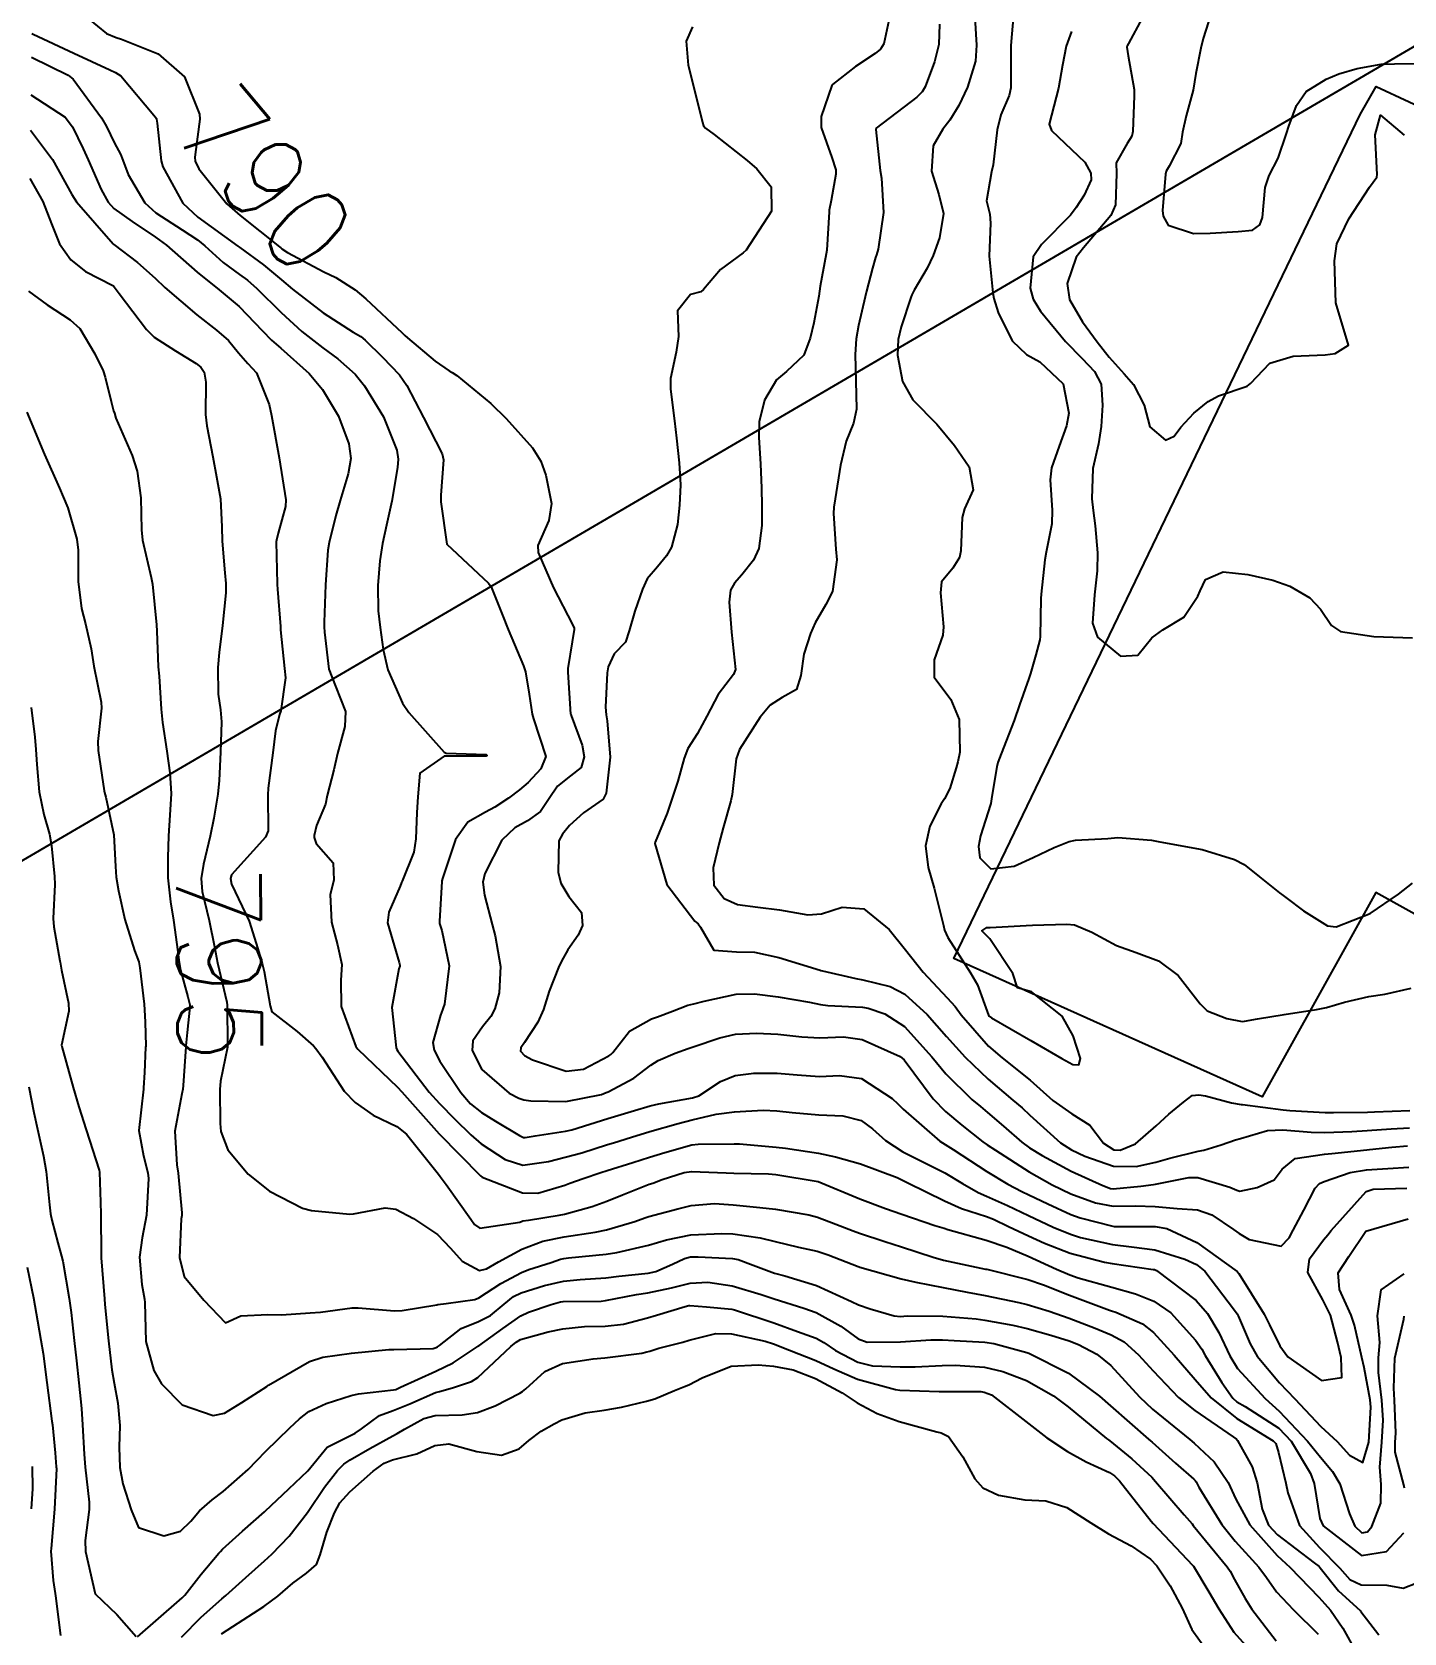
# Model space of a CAD drawing. Header units: metres. Extents: x 318500 to 325275, y 7408834 to 7428799.
# Drawn here: x 321024.3 to 321089.4, y 7424576.1 to 7424652.1 of the extents above; entities that cross this region are included whole.
import ezdxf
from ezdxf.enums import TextEntityAlignment as Align

# ---------------------------------------------------------------- set-up
doc = ezdxf.new("R2010")
doc.units = ezdxf.units.M
doc.header["$MEASUREMENT"] = 0
doc.layers.add('_TEXTO_CONGELA', color=45, linetype='Continuous', plot=False)
for name, color, linetype in [('Cotas', 45, 'Continuous'), ('Curvas de Nivel 1m', 11, 'Continuous'), ('Curvas de Nivel 5m', 15, 'Continuous'), ('Edificações', 30, 'Continuous')]:
    doc.layers.add(name, color=color, linetype=linetype)
doc.styles.add('Style-STANDARD', font='STANDARD.shx')

msp = doc.modelspace()

# ---------------------------------------------------------------- linework, layer by layer
at = {"layer": '_TEXTO_CONGELA'}
msp.add_line((320546.987, 7424333.756), (321202.535, 7424717.328), dxfattribs=at)
at = {"layer": 'Curvas de Nivel 1m', "flags": 128}
for points, elevation in [([(321064.985, 7424652.835), (321064.701, 7424651.504), (321064.549, 7424651.254), (321064.293, 7424651.056), (321063.365, 7424650.442), (321062.271, 7424649.579), (321062.25, 7424649.561), (321062.24, 7424649.54), (321061.73, 7424648.07), (321061.726, 7424647.545), (321062.229, 7424646.115), (321062.418, 7424645.537), (321062.433, 7424645.32), (321062.198, 7424644.078), (321062.113, 7424643.619), (321062.102, 7424643.541), (321061.991, 7424641.723), (321061.96, 7424641.542), (321061.678, 7424640.014), (321061.627, 7424639.545), (321061.389, 7424638.28), (321061.209, 7424637.549), (321060.911, 7424636.743), (321060.094, 7424635.975), (321059.607, 7424635.567), (321059.036, 7424634.615), (321058.788, 7424633.579), (321058.769, 7424632.859), (321058.848, 7424631.578), (321058.898, 7424630.456), (321058.918, 7424629.576), (321058.91, 7424628.662), (321058.777, 7424627.578), (321058.529, 7424627.024), (321057.961, 7424626.319), (321057.626, 7424625.923), (321057.435, 7424625.598), (321057.367, 7424625.021), (321057.483, 7424623.597), (321057.661, 7424621.836), (321057.568, 7424621.595), (321056.848, 7424620.643), (321056.305, 7424619.613), (321055.862, 7424618.797), (321055.4, 7424618.079), (321055.24, 7424617.626), (321054.929, 7424616.534), (321054.634, 7424615.632), (321054.427, 7424615.018), (321053.855, 7424613.639), (321053.847, 7424613.582), (321054.412, 7424611.634), (321055.744, 7424609.895), (321055.892, 7424609.767), (321056.012, 7424609.616), (321056.637, 7424608.52), (321057.723, 7424608.433), (321058.576, 7424608.43), (321059.719, 7424608.168), (321061.68, 7424607.57), (321061.71, 7424607.562), (321061.787, 7424607.539), (321063.372, 7424607.181), (321063.706, 7424607.11), (321065.002, 7424606.79), (321065.7, 7424606.436), (321066.76, 7424605.469), (321067.674, 7424604.421), (321068.552, 7424603.447), (321069.645, 7424602.408), (321070.814, 7424601.412), (321071.254, 7424601.033), (321071.623, 7424600.695), (321073.083, 7424599.385), (321073.605, 7424599.05), (321074.228, 7424598.743), (321075.594, 7424598.271), (321076.674, 7424598.254), (321077.597, 7424598.468), (321078.263, 7424598.651), (321079.605, 7424598.985), (321079.868, 7424599.034), (321080.696, 7424599.284), (321081.371, 7424599.516), (321081.615, 7424599.593), (321082.9, 7424599.971), (321083.621, 7424600), (321084.958, 7424599.888), (321085.62, 7424599.875), (321086.898, 7424599.924), (321087.622, 7424599.963), (321088.758, 7424600.037), (321089.624, 7424600.092)], 788), ([(321069.017, 7424652.753), (321069.094, 7424651.448), (321069.05, 7424650.687), (321068.665, 7424649.454), (321068.261, 7424648.579), (321067.838, 7424647.881), (321067.507, 7424647.467), (321067.034, 7424646.676), (321066.96, 7424645.473), (321067.316, 7424644.356), (321067.535, 7424643.467), (321067.334, 7424642.312), (321067.036, 7424641.471), (321066.763, 7424640.872), (321066.145, 7424639.823), (321066.028, 7424639.596), (321065.984, 7424639.482), (321065.516, 7424638.092), (321065.385, 7424637.491), (321065.353, 7424636.742), (321065.587, 7424635.488), (321066.077, 7424634.627), (321067.218, 7424633.468), (321068.045, 7424632.465), (321068.748, 7424631.449), (321068.93, 7424630.357), (321068.527, 7424629.452), (321068.414, 7424629.043), (321068.35, 7424627.454), (321068.288, 7424627.143), (321067.968, 7424626.64), (321067.434, 7424625.99), (321067.382, 7424625.466), (321067.535, 7424623.863), (321067.497, 7424623.464), (321067.096, 7424622.284), (321067.094, 7424621.468), (321067.884, 7424620.403), (321068.266, 7424619.454), (321068.312, 7424617.911), (321068.209, 7424617.455), (321068.133, 7424617.169), (321067.831, 7424616.193), (321067.586, 7424615.699), (321067.426, 7424615.464), (321066.879, 7424614.394), (321066.678, 7424613.471), (321066.81, 7424612.439), (321067.088, 7424611.467), (321067.523, 7424609.682), (321067.581, 7424609.462), (321067.735, 7424609.12), (321068.808, 7424607.444), (321069.14, 7424606.874), (321069.663, 7424605.43), (321069.689, 7424605.391), (321069.814, 7424605.302), (321071.673, 7424604.234), (321073.145, 7424603.385), (321073.656, 7424603.102), (321073.946, 7424603.085), (321074.034, 7424603.374), (321073.676, 7424604.449), (321073.161, 7424605.385), (321071.701, 7424606.539), (321071.033, 7424606.739), (321070.821, 7424607.413), (321069.734, 7424609.062), (321069.352, 7424609.436), (321069.578, 7424609.597), (321069.743, 7424609.599), (321071.453, 7424609.695), (321071.745, 7424609.713), (321073.376, 7424609.753), (321073.745, 7424609.725), (321074.571, 7424609.368), (321075.731, 7424608.744), (321076.659, 7424608.403), (321077.72, 7424608.011), (321078.665, 7424607.31), (321079.697, 7424605.971), (321080.037, 7424605.639), (321080.963, 7424605.281), (321081.688, 7424605.143), (321081.811, 7424605.146), (321082.414, 7424605.259), (321083.692, 7424605.474), (321085.22, 7424605.7), (321085.696, 7424605.801), (321086.551, 7424606.055), (321087.707, 7424606.325), (321088.456, 7424606.432), (321089.713, 7424606.722)], 786), ([(321076.945, 7424652.72), (321076.303, 7424651.524), (321076.241, 7424651.411), (321076.23, 7424651.351), (321076.294, 7424650.936), (321076.567, 7424649.347), (321076.577, 7424649.037), (321076.514, 7424647.347), (321076.46, 7424647.135), (321076.242, 7424646.789), (321075.726, 7424645.86), (321075.729, 7424645.357), (321075.687, 7424643.868), (321075.465, 7424643.361), (321074.175, 7424641.836), (321073.826, 7424641.383), (321073.397, 7424640.142), (321073.513, 7424639.386), (321074.124, 7424638.316), (321074.816, 7424637.369), (321075.392, 7424636.65), (321076.095, 7424635.859), (321076.542, 7424635.345), (321077.044, 7424634.372), (321077.316, 7424633.337), (321078.051, 7424632.71), (321078.475, 7424632.902), (321078.791, 7424633.319), (321079.396, 7424633.985), (321080.079, 7424634.552), (321080.568, 7424634.808), (321081.931, 7424635.272), (321082.091, 7424635.396), (321083.004, 7424636.358), (321084.105, 7424636.702), (321085.635, 7424636.756), (321086.106, 7424636.819), (321086.742, 7424637.211), (321086.14, 7424639.22), (321086.07, 7424641.222), (321086.178, 7424642.027), (321086.746, 7424643.212), (321087.729, 7424644.713), (321088.075, 7424645.192), (321088.096, 7424645.317), (321088.004, 7424647.194), (321088.259, 7424648.12), (321089.381, 7424647.179)], 783), ([(321080.33, 7424653.3), (321079.844, 7424651.77), (321079.729, 7424651.309), (321079.49, 7424650.103), (321079.362, 7424649.314), (321079.039, 7424648.1), (321078.865, 7424647.321), (321078.777, 7424646.787), (321078.226, 7424645.699), (321078.088, 7424645.465), (321078.052, 7424645.332), (321077.918, 7424643.609), (321077.946, 7424643.332), (321078.186, 7424642.914), (321079.388, 7424642.518), (321080.182, 7424642.526), (321081.51, 7424642.607), (321082.184, 7424642.665), (321082.53, 7424642.923), (321082.653, 7424643.265), (321082.78, 7424644.695), (321082.971, 7424645.262), (321083.4, 7424646.09), (321083.791, 7424647.255), (321083.9, 7424647.607), (321084.263, 7424648.577), (321084.735, 7424649.243), (321085.67, 7424649.838), (321086.283, 7424650.083), (321087.147, 7424650.347), (321088.29, 7424650.54), (321088.913, 7424650.562), (321090.291, 7424650.578)], 782), ([(321024.299, 7424652.006), (321024.366, 7424651.972), (321026.286, 7424651.073), (321027.997, 7424650.271), (321028.272, 7424650.152), (321028.528, 7424649.986), (321030.079, 7424648.126), (321030.207, 7424647.96), (321030.219, 7424647.939), (321030.238, 7424647.75), (321030.428, 7424645.958), (321030.505, 7424645.668), (321031.466, 7424643.947), (321032.18, 7424643.287), (321034.074, 7424641.911), (321034.123, 7424641.873), (321034.159, 7424641.845), (321035.287, 7424641.028), (321036.144, 7424640.309), (321036.657, 7424639.875), (321038.123, 7424638.754), (321039.536, 7424637.839), (321039.894, 7424637.62), (321040.106, 7424637.448), (321040.93, 7424636.649), (321041.737, 7424635.805), (321042.083, 7424635.304), (321042.872, 7424633.792), (321043.751, 7424632.067), (321043.824, 7424631.782), (321043.7, 7424630.097), (321043.702, 7424629.783), (321043.98, 7424627.78), (321045.953, 7424625.925), (321046.076, 7424625.748), (321046.613, 7424624.416), (321046.885, 7424623.736), (321047.619, 7424622.01), (321047.712, 7424621.723), (321047.884, 7424620.658), (321048.019, 7424619.719), (321048.096, 7424619.489), (321048.671, 7424617.712), (321048.436, 7424617.119), (321047.831, 7424616.466), (321047.433, 7424616.119), (321046.909, 7424615.734), (321046.26, 7424615.297), (321045.81, 7424615.066), (321044.977, 7424614.587), (321044.387, 7424613.771), (321043.771, 7424611.923), (321043.741, 7424611.809), (321043.735, 7424611.78), (321043.634, 7424609.889), (321043.639, 7424609.781), (321043.735, 7424609.448), (321044.085, 7424607.774), (321043.869, 7424605.955), (321043.804, 7424605.778), (321043.773, 7424605.695), (321043.685, 7424605.435), (321043.317, 7424604.132), (321043.375, 7424603.783), (321043.652, 7424603.259), (321044.637, 7424601.765), (321045.102, 7424601.235), (321045.621, 7424600.815), (321046.291, 7424600.414), (321047.431, 7424599.723), (321047.609, 7424599.637), (321047.694, 7424599.634), (321048.162, 7424599.714), (321049.407, 7424599.907), (321049.612, 7424599.93), (321049.911, 7424599.993), (321051.619, 7424600.527), (321052.885, 7424600.913), (321053.625, 7424601.141), (321054.026, 7424601.236), (321055.629, 7424601.511), (321055.931, 7424601.615), (321056.953, 7424602.288), (321057.645, 7424602.569), (321058.537, 7424602.687), (321059.647, 7424602.683), (321060.591, 7424602.606), (321061.645, 7424602.534), (321062.595, 7424602.576), (321063.644, 7424602.432), (321065.093, 7424601.488), (321065.37, 7424601.226), (321065.625, 7424600.976), (321067.364, 7424599.462), (321067.608, 7424599.298), (321067.996, 7424599.062), (321069.589, 7424598.017), (321070.578, 7424597.415), (321071.244, 7424597.072), (321071.575, 7424596.911), (321072.477, 7424596.485), (321073.566, 7424595.978), (321074.013, 7424595.822), (321075.561, 7424595.424), (321075.628, 7424595.416), (321077.561, 7424595.406), (321078.117, 7424595.314), (321079.55, 7424594.651), (321081.452, 7424593.271), (321081.529, 7424593.185), (321082.731, 7424591.252), (321082.995, 7424590.748), (321083.485, 7424589.745), (321083.864, 7424589.236), (321085.463, 7424588.109), (321086.424, 7424588.248), (321086.394, 7424589.206), (321086.217, 7424589.938), (321085.875, 7424591.214), (321085.511, 7424591.939), (321084.81, 7424593.227), (321084.88, 7424593.886), (321085.553, 7424594.779), (321085.754, 7424595.02), (321085.917, 7424595.215), (321087.579, 7424597.065), (321087.908, 7424597.185), (321089.507, 7424597.235)], 791), ([(321055.621, 7424652.313), (321055.323, 7424651.63), (321055.42, 7424650.491), (321055.651, 7424649.626), (321056.101, 7424647.772), (321056.144, 7424647.621), (321056.248, 7424647.51), (321056.655, 7424647.202), (321058.226, 7424645.977), (321058.683, 7424645.583), (321059.363, 7424644.728), (321059.374, 7424643.572), (321058.171, 7424641.717), (321058.024, 7424641.592), (321056.963, 7424640.803), (321056.143, 7424639.85), (321056.018, 7424639.745), (321055.532, 7424639.626), (321054.911, 7424638.85), (321054.971, 7424637.631), (321054.852, 7424636.883), (321054.583, 7424635.635), (321054.592, 7424635.126), (321054.77, 7424633.633), (321054.87, 7424632.81), (321055.003, 7424631.63), (321055.053, 7424630.596), (321055.01, 7424629.63), (321054.917, 7424628.71), (321054.64, 7424627.633), (321054.393, 7424627.216), (321053.966, 7424626.706), (321053.474, 7424626.13), (321053.26, 7424625.65), (321052.889, 7424624.606), (321052.626, 7424623.66), (321052.454, 7424623.131), (321051.914, 7424622.579), (321051.627, 7424621.951), (321051.582, 7424621.675), (321051.505, 7424620.046), (321051.534, 7424619.675), (321051.585, 7424619.392), (321051.728, 7424617.672), (321051.539, 7424615.96), (321051.396, 7424615.676), (321050.461, 7424615.039), (321049.801, 7424614.425), (321049.472, 7424614.026), (321049.288, 7424613.705), (321049.254, 7424612.226), (321049.379, 7424611.704), (321049.761, 7424611.072), (321050.364, 7424610.306), (321050.419, 7424609.69), (321050.203, 7424609.223), (321049.722, 7424608.533), (321049.414, 7424608.003), (321049.281, 7424607.704), (321048.837, 7424606.57), (321048.559, 7424605.711), (321048.294, 7424605.101), (321047.666, 7424604.141), (321047.496, 7424603.889), (321047.465, 7424603.723), (321047.657, 7424603.52), (321048.049, 7424603.321), (321049.646, 7424602.773), (321050.457, 7424602.879), (321051.658, 7424603.507), (321051.755, 7424603.572), (321051.844, 7424603.667), (321052.648, 7424604.683), (321053.684, 7424605.262), (321053.967, 7424605.356), (321054.679, 7424605.63), (321055.402, 7424605.914), (321055.694, 7424605.98), (321056.175, 7424606.093), (321057.698, 7424606.439), (321058.567, 7424606.446), (321059.698, 7424606.312), (321061.182, 7424606.058), (321061.694, 7424605.942), (321062.051, 7424605.892), (321063.693, 7424605.819), (321063.958, 7424605.771), (321064.75, 7424605.494), (321065.681, 7424604.899), (321066.97, 7424603.467), (321067.648, 7424602.657), (321068.877, 7424601.441), (321069.289, 7424601.097), (321069.624, 7424600.823), (321070.372, 7424600.173), (321071.242, 7424599.406), (321071.606, 7424599.147), (321072.211, 7424598.784), (321073.59, 7424598.031), (321075.082, 7424597.357), (321075.447, 7424597.221), (321075.579, 7424597.206), (321076.891, 7424597.33), (321077.494, 7424597.409), (321077.582, 7424597.421), (321079.158, 7424597.732), (321079.587, 7424597.737), (321081.11, 7424597.277), (321081.434, 7424597.128), (321081.578, 7424597.091), (321082.405, 7424597.258), (321083.204, 7424597.627), (321083.593, 7424598.124), (321084.199, 7424598.636), (321085.604, 7424598.846), (321085.949, 7424598.871), (321087.608, 7424599.045), (321087.738, 7424599.058), (321088.794, 7424599.172), (321089.527, 7424599.246)], 789), ([(321067.344, 7424652.445), (321067.313, 7424651.47), (321067.101, 7424650.659), (321066.658, 7424649.476), (321066.515, 7424649.23), (321066.265, 7424648.987), (321064.339, 7424647.509), (321064.315, 7424647.443), (321064.529, 7424645.505), (321064.589, 7424645.13), (321064.692, 7424643.502), (321064.433, 7424641.766), (321064.347, 7424641.507), (321064.3, 7424641.376), (321064.16, 7424640.863), (321063.886, 7424639.771), (321063.823, 7424639.515), (321063.494, 7424638.145), (321063.392, 7424637.521), (321063.349, 7424636.768), (321063.381, 7424635.521), (321063.411, 7424634.178), (321063.257, 7424633.522), (321062.908, 7424632.667), (321062.654, 7424631.531), (321062.4, 7424629.92), (321062.337, 7424629.535), (321062.315, 7424629.225), (321062.432, 7424627.533), (321062.465, 7424627.041), (321062.273, 7424625.535), (321061.944, 7424624.911), (321061.439, 7424624.041), (321061.229, 7424623.547), (321060.903, 7424622.562), (321060.764, 7424621.551), (321060.561, 7424620.882), (321059.884, 7424620.51), (321059.306, 7424620.141), (321058.841, 7424619.575), (321057.854, 7424618.033), (321057.693, 7424617.592), (321057.511, 7424615.908), (321057.454, 7424615.595), (321057.076, 7424614.325), (321056.889, 7424613.604), (321056.601, 7424612.43), (321056.636, 7424611.607), (321057.136, 7424610.975), (321057.756, 7424610.678), (321058.734, 7424610.555), (321059.753, 7424610.432), (321061.095, 7424610.202), (321061.751, 7424610.244), (321062.718, 7424610.563), (321063.755, 7424610.487), (321064.954, 7424609.492), (321065.726, 7424608.54), (321066.561, 7424607.471), (321067.698, 7424606.264), (321068.08, 7424605.84), (321068.366, 7424605.45), (321069.668, 7424603.973), (321070.306, 7424603.42), (321071.644, 7424602.346), (321072.71, 7424601.389), (321073.624, 7424600.75), (321074.47, 7424600.219), (321075.113, 7424599.357), (321075.606, 7424599.051), (321075.912, 7424599.039), (321076.639, 7424599.335), (321077.623, 7424600.192), (321078.208, 7424600.738), (321078.91, 7424601.307), (321079.327, 7424601.619), (321079.644, 7424601.654), (321079.956, 7424601.608), (321081.185, 7424601.277), (321081.639, 7424601.201), (321081.711, 7424601.197), (321083.636, 7424600.951), (321083.953, 7424600.919), (321085.634, 7424600.823), (321086.03, 7424600.818), (321087.635, 7424600.841), (321087.969, 7424600.851), (321089.636, 7424600.908)], 787), ([(321073.607, 7424652.094), (321073.349, 7424651.394), (321073.181, 7424650.502), (321072.989, 7424649.399), (321072.548, 7424647.7), (321072.646, 7424647.404), (321074.228, 7424645.897), (321074.522, 7424645.375), (321074.531, 7424645.059), (321074.204, 7424644.331), (321073.828, 7424643.753), (321073.56, 7424643.389), (321072.176, 7424641.992), (321071.784, 7424641.406), (321071.633, 7424639.922), (321071.779, 7424639.405), (321072.131, 7424638.826), (321073.314, 7424637.388), (321074.102, 7424636.585), (321074.687, 7424635.962), (321075.007, 7424635.366), (321075.076, 7424634.364), (321075.003, 7424633.366), (321074.877, 7424632.538), (321074.618, 7424631.371), (321074.571, 7424629.927), (321074.635, 7424629.371), (321074.719, 7424628.649), (321074.828, 7424627.367), (321074.818, 7424626.517), (321074.689, 7424625.369), (321074.602, 7424624.035), (321074.839, 7424623.366), (321075.917, 7424622.468), (321076.739, 7424622.516), (321077.406, 7424623.328), (321077.934, 7424623.711), (321078.929, 7424624.322), (321079.594, 7424625.304), (321079.695, 7424625.561), (321079.962, 7424626.096), (321080.797, 7424626.458), (321081.966, 7424626.337), (321083.149, 7424626.072), (321083.958, 7424625.788), (321084.902, 7424625.236), (321085.411, 7424624.695), (321085.937, 7424623.917), (321086.356, 7424623.636), (321087.932, 7424623.395), (321089.773, 7424623.331)], 784), ([(321024.283, 7424650.874), (321026.017, 7424650.023), (321026.267, 7424649.837), (321027.609, 7424647.999), (321027.834, 7424647.594), (321028.228, 7424646.795), (321028.507, 7424646.27), (321028.62, 7424645.984), (321028.874, 7424645.316), (321029.663, 7424643.968), (321030.183, 7424643.497), (321031.428, 7424642.69), (321032.164, 7424642.211), (321032.504, 7424641.935), (321033.372, 7424641.142), (321034.147, 7424640.573), (321034.535, 7424640.295), (321034.964, 7424639.898), (321036.123, 7424638.77), (321037.11, 7424637.87), (321038.102, 7424637.085), (321038.817, 7424636.569), (321039.634, 7424635.837), (321040.082, 7424635.291), (321040.978, 7424633.816), (321041.604, 7424632.239), (321041.666, 7424631.805), (321041.636, 7424631.416), (321041.374, 7424629.81), (321041.124, 7424628.682), (321040.924, 7424627.816), (321040.801, 7424626.983), (321040.71, 7424625.819), (321040.731, 7424624.611), (321040.811, 7424623.817), (321040.955, 7424622.774), (321041.185, 7424621.811), (321041.877, 7424620.242), (321042.172, 7424619.797), (321043.851, 7424617.911), (321043.942, 7424617.87), (321045.85, 7424617.797), (321045.877, 7424617.776), (321045.89, 7424617.749), (321045.869, 7424617.73), (321045.85, 7424617.723), (321043.901, 7424617.727), (321043.849, 7424617.72), (321042.706, 7424616.922), (321042.603, 7424615.792), (321042.554, 7424615.047), (321042.504, 7424613.793), (321042.407, 7424613.171), (321041.857, 7424611.799), (321041.836, 7424611.732), (321041.766, 7424611.557), (321041.236, 7424610.32), (321041.168, 7424609.809), (321041.712, 7424607.928), (321041.751, 7424607.8), (321041.749, 7424607.76), (321041.708, 7424607.641), (321041.367, 7424605.805), (321041.57, 7424603.892), (321041.615, 7424603.801), (321041.659, 7424603.735), (321043.148, 7424601.785), (321043.625, 7424601.242), (321044.359, 7424600.511), (321045.116, 7424599.757), (321045.604, 7424599.335), (321046.741, 7424598.585), (321047.589, 7424598.324), (321048.799, 7424598.5), (321049.595, 7424598.7), (321050.376, 7424598.91), (321051.604, 7424599.301), (321051.884, 7424599.388), (321052.74, 7424599.653), (321053.613, 7424599.922), (321054.943, 7424600.3), (321055.619, 7424600.47), (321056.752, 7424600.733), (321057.623, 7424600.858), (321058.979, 7424600.925), (321059.623, 7424600.901), (321060.356, 7424600.819), (321061.622, 7424600.716), (321062.759, 7424600.661), (321063.619, 7424600.446), (321064.16, 7424600.046), (321064.778, 7424599.492), (321065.602, 7424598.959), (321066.61, 7424598.455), (321067.587, 7424597.959), (321068.434, 7424597.447), (321069.168, 7424597.029), (321069.574, 7424596.854), (321070.57, 7424596.415), (321071.565, 7424595.94), (321072.725, 7424595.388), (321073.555, 7424595.042), (321074.028, 7424594.898), (321075.548, 7424594.561), (321076.441, 7424594.442), (321077.545, 7424594.298), (321078.974, 7424593.87), (321079.535, 7424593.605), (321079.916, 7424593.294), (321081.333, 7424591.442), (321081.457, 7424591.271), (321081.473, 7424591.244), (321081.499, 7424591.179), (321082.066, 7424589.842), (321082.407, 7424589.256), (321083.461, 7424587.992), (321084.191, 7424587.233), (321085.431, 7424585.932), (321086.192, 7424585.208), (321086.781, 7424584.566), (321087.41, 7424584.213), (321087.698, 7424585.186), (321087.792, 7424586.837), (321087.762, 7424587.185), (321087.473, 7424588.729), (321087.367, 7424589.192), (321087.025, 7424590.727), (321086.863, 7424591.2), (321086.31, 7424592.416), (321086.25, 7424593.209), (321086.748, 7424593.995), (321087.56, 7424595.19), (321089.566, 7424595.772)], 792), ([(321024.256, 7424649.095), (321025.88, 7424648.024), (321026.236, 7424647.577), (321026.742, 7424646.529), (321026.97, 7424646.009), (321027.594, 7424644.604), (321027.92, 7424643.994), (321028.186, 7424643.702), (321029.066, 7424643.087), (321030.166, 7424642.337), (321030.686, 7424641.955), (321032.147, 7424640.686), (321032.551, 7424640.34), (321033.083, 7424639.926), (321034.127, 7424639.05), (321035.241, 7424637.893), (321035.665, 7424637.446), (321036.102, 7424637.079), (321037.459, 7424635.866), (321038.079, 7424635.112), (321038.842, 7424633.848), (321039.337, 7424632.544), (321039.42, 7424631.839), (321039.302, 7424631.12), (321038.923, 7424629.846), (321038.719, 7424629.129), (321038.402, 7424627.854), (321038.342, 7424627.487), (321038.221, 7424625.856), (321038.159, 7424624.083), (321038.167, 7424623.856), (321038.186, 7424623.596), (321038.38, 7424621.853), (321038.694, 7424621.042), (321039.176, 7424619.84), (321039.143, 7424619.121), (321038.8, 7424617.846), (321038.617, 7424617.07), (321038.306, 7424615.853), (321038.221, 7424615.447), (321037.799, 7424614.43), (321037.688, 7424613.965), (321037.693, 7424613.861), (321037.787, 7424613.572), (321038.592, 7424612.662), (321038.625, 7424611.847), (321038.452, 7424611.157), (321038.513, 7424609.848), (321038.799, 7424608.769), (321038.996, 7424607.841), (321038.956, 7424607.094), (321038.974, 7424605.841), (321039.662, 7424603.952), (321039.756, 7424603.829), (321041.633, 7424602.018), (321041.838, 7424601.798), (321043.61, 7424599.805), (321045.581, 7424597.812), (321045.661, 7424597.749), (321047.569, 7424597.004), (321048.296, 7424596.986), (321049.575, 7424597.38), (321049.81, 7424597.463), (321050.442, 7424597.687), (321051.287, 7424597.972), (321051.586, 7424598.065), (321052.796, 7424598.448), (321053.596, 7424598.693), (321054.314, 7424598.918), (321055.605, 7424599.283), (321055.902, 7424599.319), (321057.606, 7424599.338), (321057.864, 7424599.328), (321059.604, 7424599.171), (321060.033, 7424599.126), (321061.6, 7424598.895), (321062.41, 7424598.716), (321063.593, 7424598.383), (321065.336, 7424597.732), (321065.582, 7424597.608), (321065.844, 7424597.477), (321067.572, 7424596.625), (321068.382, 7424596.262), (321069.565, 7424595.884), (321069.896, 7424595.758), (321070.613, 7424595.414), (321071.554, 7424594.968), (321072.327, 7424594.614), (321073.542, 7424594.149), (321075.165, 7424593.726), (321075.535, 7424593.66), (321077.477, 7424593.374), (321077.531, 7424593.365), (321077.636, 7424593.319), (321079.509, 7424591.906), (321080.05, 7424591.292), (321080.585, 7424590.378), (321081.105, 7424589.276), (321081.471, 7424588.677), (321082.78, 7424587.25), (321083.441, 7424586.655), (321084.796, 7424585.226), (321085.413, 7424584.473), (321085.983, 7424583.789), (321086.318, 7424583.206), (321086.79, 7424581.788), (321087.029, 7424581.195), (321087.365, 7424580.879), (321087.629, 7424580.923), (321087.844, 7424581.183), (321088.273, 7424582.29), (321088.277, 7424583.177), (321088.225, 7424583.994), (321088.319, 7424585.177), (321088.385, 7424586.227), (321088.323, 7424587.177), (321088.155, 7424588.494), (321088.154, 7424589.18), (321088.224, 7424589.915), (321088.118, 7424591.181), (321088.289, 7424592.408), (321089.378, 7424593.162)], 793), ([(321024.234, 7424647.412), (321025.281, 7424646.029), (321026.195, 7424644.369), (321026.426, 7424644.016), (321028.16, 7424642.015), (321028.189, 7424641.99), (321029.309, 7424641.13), (321030.144, 7424640.387), (321030.613, 7424639.955), (321032.121, 7424638.657), (321033.052, 7424637.926), (321033.632, 7424637.443), (321034.099, 7424636.857), (321034.538, 7424636.347), (321034.961, 7424635.897), (321035.556, 7424634.399), (321035.658, 7424633.886), (321036.03, 7424631.88), (321036.349, 7424629.877), (321036.325, 7424629.557), (321035.986, 7424628.3), (321035.899, 7424627.963), (321035.89, 7424627.881), (321035.928, 7424625.903), (321035.929, 7424625.88), (321035.929, 7424625.859), (321035.948, 7424625.65), (321036.089, 7424623.878), (321036.094, 7424623.712), (321036.275, 7424621.876), (321036.332, 7424621.437), (321036.102, 7424619.878), (321036.043, 7424619.704), (321035.86, 7424618.919), (321035.722, 7424617.882), (321035.512, 7424616.198), (321035.497, 7424615.885), (321035.5, 7424614.178), (321035.385, 7424613.886), (321033.772, 7424612.089), (321033.719, 7424611.911), (321033.766, 7424611.656), (321034.607, 7424609.897), (321035.025, 7424608.585), (321035.221, 7424607.887), (321035.32, 7424607.5), (321035.604, 7424605.881), (321035.686, 7424605.593), (321036.876, 7424604.663), (321037.662, 7424603.986), (321037.771, 7424603.858), (321038.069, 7424603.438), (321039.11, 7424601.835), (321039.625, 7424601.292), (321040.489, 7424600.687), (321041.614, 7424600.157), (321042.06, 7424599.796), (321043.582, 7424597.89), (321043.667, 7424597.779), (321043.947, 7424597.402), (321045.115, 7424595.757), (321045.296, 7424595.503), (321045.546, 7424595.332), (321047.443, 7424595.616), (321047.549, 7424595.663), (321047.589, 7424595.68), (321047.858, 7424595.717), (321049.311, 7424595.945), (321049.554, 7424595.993), (321050.873, 7424596.368), (321051.564, 7424596.611), (321052.308, 7424596.92), (321053.577, 7424597.415), (321053.741, 7424597.475), (321054.183, 7424597.634), (321055.238, 7424597.97), (321055.586, 7424598.024), (321057.221, 7424597.96), (321057.585, 7424597.945), (321059.233, 7424597.918), (321059.585, 7424597.883), (321061.58, 7424597.54), (321063.568, 7424596.721), (321064.787, 7424596.266), (321065.558, 7424595.998), (321067.127, 7424595.464), (321067.558, 7424595.33), (321067.738, 7424595.277), (321069.55, 7424594.76), (321070.535, 7424594.425), (321071.539, 7424593.999), (321072.892, 7424593.386), (321073.526, 7424593.116), (321073.918, 7424592.98), (321075.518, 7424592.54), (321076.63, 7424592.216), (321077.508, 7424591.874), (321078.303, 7424591.312), (321079.487, 7424590.022), (321079.773, 7424589.586), (321079.938, 7424589.293), (321080.732, 7424588.01), (321081.257, 7424587.273), (321081.447, 7424587.102), (321081.84, 7424586.868), (321083.429, 7424585.848), (321084.023, 7424585.234), (321084.927, 7424583.703), (321085.103, 7424583.223), (321085.375, 7424581.556), (321085.537, 7424581.217), (321087.349, 7424579.808), (321088.535, 7424579.99), (321089.366, 7424580.888)], 794), ([(321024.136, 7424639.782), (321025.026, 7424639.131), (321026.116, 7424638.413), (321026.571, 7424638.013), (321027.295, 7424636.799), (321027.677, 7424635.996), (321027.782, 7424635.699), (321028.066, 7424634.544), (321028.18, 7424634.107), (321028.213, 7424633.988), (321028.291, 7424633.752), (321029.052, 7424631.975), (321029.291, 7424631.239), (321029.463, 7424629.968), (321029.496, 7424628.458), (321029.546, 7424627.967), (321029.954, 7424626.199), (321030.01, 7424625.959), (321030.022, 7424625.887), (321030.214, 7424623.957), (321030.227, 7424623.656), (321030.296, 7424621.956), (321030.332, 7424621.517), (321030.428, 7424619.954), (321030.494, 7424619.323), (321030.703, 7424617.951), (321030.847, 7424616.938), (321030.914, 7424615.949), (321030.838, 7424614.917), (321030.78, 7424613.95), (321030.745, 7424612.916), (321030.745, 7424611.945), (321030.882, 7424610.814), (321031.018, 7424609.941), (321031.218, 7424608.437), (321031.282, 7424607.936), (321031.345, 7424607.574), (321031.694, 7424606.31), (321031.787, 7424605.929), (321031.794, 7424605.824), (321031.67, 7424604.616), (321031.604, 7424603.988), (321031.599, 7424603.931), (321031.471, 7424602.094), (321031.456, 7424601.933), (321031.406, 7424601.712), (321031.075, 7424599.938), (321031.182, 7424598.34), (321031.246, 7424597.935), (321031.417, 7424596.067), (321031.412, 7424595.932), (321031.389, 7424595.773), (321031.296, 7424593.934), (321031.517, 7424593.041), (321032.46, 7424591.92), (321033.484, 7424590.84), (321034.212, 7424591.177), (321035.49, 7424591.238), (321036.135, 7424591.226), (321037.492, 7424591.316), (321037.985, 7424591.353), (321039.496, 7424591.547), (321039.77, 7424591.552), (321041.494, 7424591.419), (321041.858, 7424591.431), (321043.499, 7424591.704), (321043.555, 7424591.714), (321043.952, 7424591.765), (321045.309, 7424591.947), (321045.504, 7424592.035), (321046.545, 7424592.704), (321047.523, 7424593.238), (321047.872, 7424593.369), (321048.92, 7424593.706), (321049.374, 7424593.859), (321049.532, 7424593.896), (321049.756, 7424593.921), (321051.534, 7424594.098), (321052.043, 7424594.171), (321053.539, 7424594.52), (321054.388, 7424594.785), (321055.544, 7424595.011), (321057.023, 7424595.076), (321057.545, 7424595.057), (321058.845, 7424594.873), (321059.541, 7424594.704), (321060.651, 7424594.436), (321061.537, 7424594.238), (321062.069, 7424594.066), (321063.483, 7424593.511), (321063.53, 7424593.492), (321063.558, 7424593.482), (321065.522, 7424592.923), (321066.215, 7424592.777), (321067.516, 7424592.515), (321068.658, 7424592.298), (321069.511, 7424592.145), (321071.098, 7424591.815), (321071.505, 7424591.709), (321072.543, 7424591.39), (321073.497, 7424591.071), (321074.728, 7424590.597), (321075.489, 7424590.272), (321076.09, 7424589.945), (321076.781, 7424589.33), (321077.469, 7424588.56), (321078.675, 7424587.308), (321079.441, 7424586.679), (321081.267, 7424585.428), (321081.421, 7424585.323), (321081.476, 7424585.269), (321082.164, 7424584.015), (321082.398, 7424583.255), (321082.635, 7424581.997), (321082.948, 7424581.246), (321083.363, 7424580.782), (321085.106, 7424579.46), (321085.341, 7424579.282), (321085.398, 7424579.219), (321086.258, 7424578.134), (321087.283, 7424577.191), (321087.302, 7424577.173), (321087.319, 7424577.147), (321088.166, 7424576.04)], 796), ([(321024.06, 7424634.04), (321024.899, 7424632.031), (321025.606, 7424630.432), (321025.794, 7424630.022), (321026.002, 7424629.499), (321026.437, 7424628.013), (321026.493, 7424627.491), (321026.499, 7424626.012), (321026.65, 7424624.722), (321026.841, 7424624.006), (321027.109, 7424622.806), (321027.247, 7424621.997), (321027.592, 7424620.276), (321027.605, 7424619.993), (321027.436, 7424618.412), (321027.453, 7424617.994), (321027.735, 7424616.078), (321027.754, 7424615.991), (321027.817, 7424615.769), (321028.197, 7424613.984), (321028.276, 7424612.484), (321028.305, 7424611.982), (321028.41, 7424611.331), (321028.705, 7424609.976), (321029.176, 7424608.511), (321029.369, 7424607.965), (321029.428, 7424607.685), (321029.63, 7424605.961), (321029.677, 7424605.127), (321029.699, 7424603.959), (321029.697, 7424603.922), (321029.641, 7424602.722), (321029.595, 7424601.996), (321029.597, 7424601.96), (321029.591, 7424601.922), (321029.381, 7424599.963), (321029.592, 7424598.771), (321029.807, 7424597.957), (321029.838, 7424597.694), (321029.741, 7424595.957), (321029.539, 7424594.882), (321029.409, 7424593.962), (321029.511, 7424592.662), (321029.64, 7424591.958), (321029.652, 7424591.803), (321029.707, 7424589.956), (321030.084, 7424588.579), (321030.448, 7424587.945), (321031.435, 7424586.955), (321032.903, 7424586.441), (321033.43, 7424586.554), (321034.266, 7424587.069), (321035.449, 7424587.826), (321035.481, 7424587.848), (321035.521, 7424587.879), (321037.462, 7424589.001), (321038.092, 7424589.216), (321039.466, 7424589.4), (321041.234, 7424589.57), (321041.468, 7424589.579), (321043.324, 7424589.628), (321043.469, 7424589.668), (321043.536, 7424589.703), (321043.625, 7424589.768), (321044.663, 7424590.577), (321045.487, 7424590.902), (321046.043, 7424591.19), (321046.697, 7424591.732), (321047.144, 7424592.087), (321047.508, 7424592.272), (321048.612, 7424592.61), (321049.517, 7424592.817), (321050.309, 7424592.898), (321051.52, 7424592.981), (321052.13, 7424593.052), (321053.523, 7424593.199), (321053.883, 7424593.278), (321054.685, 7424593.628), (321055.255, 7424593.9), (321055.533, 7424593.967), (321055.894, 7424593.975), (321057.533, 7424593.891), (321057.787, 7424593.841), (321058.509, 7424593.575), (321059.525, 7424593.204), (321060.013, 7424593.065), (321061.516, 7424592.621), (321063.161, 7424591.86), (321063.503, 7424591.699), (321064.053, 7424591.502), (321065.189, 7424591.177), (321065.497, 7424591.151), (321065.806, 7424591.168), (321067.497, 7424591.157), (321069.087, 7424591.027), (321069.495, 7424590.975), (321070.82, 7424590.737), (321071.492, 7424590.575), (321072.622, 7424590.255), (321073.486, 7424589.992), (321073.928, 7424589.817), (321074.8, 7424589.36), (321075.472, 7424588.812), (321076.832, 7424587.329), (321077.441, 7424586.752), (321079.214, 7424585.302), (321079.418, 7424585.138), (321080.371, 7424584.247), (321081.028, 7424583.276), (321081.388, 7424582.477), (321082.063, 7424581.26), (321083.348, 7424579.807), (321083.968, 7424579.234), (321085.326, 7424577.831), (321085.616, 7424577.509), (321085.877, 7424577.212), (321086.464, 7424576.359), (321087.116, 7424575.193)], 797), ([(321024.262, 7424620.034), (321024.441, 7424618.616), (321024.489, 7424618.03), (321024.544, 7424617.325), (321024.643, 7424616.028), (321024.868, 7424614.96), (321025.134, 7424614.02), (321025.233, 7424613.466), (321025.382, 7424612.016), (321025.389, 7424611.641), (321025.314, 7424610.016), (321025.344, 7424609.626), (321025.633, 7424608.011), (321025.641, 7424607.943), (321025.706, 7424607.563), (321026.047, 7424606.006), (321026.062, 7424605.628), (321025.709, 7424604.01), (321025.716, 7424603.952), (321026.262, 7424602.004), (321026.535, 7424601.087), (321026.876, 7424599.997), (321027.494, 7424598.079), (321027.514, 7424597.991), (321027.559, 7424596.573), (321027.572, 7424595.99), (321027.59, 7424594.049), (321027.588, 7424593.989), (321027.588, 7424593.93), (321027.747, 7424591.986), (321027.767, 7424591.715), (321027.929, 7424589.983), (321028.091, 7424588.615), (321028.205, 7424587.979), (321028.384, 7424587.027), (321028.468, 7424585.974), (321028.439, 7424584.94), (321028.469, 7424583.974), (321028.618, 7424583.207), (321029.004, 7424581.965), (321029.358, 7424581.142), (321030.553, 7424580.741), (321031.355, 7424580.96), (321031.848, 7424581.44), (321032.258, 7424581.921), (321032.847, 7424582.444), (321033.379, 7424582.835), (321034.566, 7424583.892), (321034.964, 7424584.319), (321035.403, 7424584.762), (321035.969, 7424585.315), (321036.531, 7424585.863), (321036.993, 7424586.29), (321037.432, 7424586.63), (321038.261, 7424587.018), (321039.444, 7424587.399), (321039.793, 7424587.477), (321041.448, 7424587.659), (321041.558, 7424587.688), (321041.775, 7424587.795), (321043.458, 7424588.558), (321044.28, 7424588.944), (321045.47, 7424589.738), (321045.492, 7424589.75), (321046.639, 7424590.576), (321047.492, 7424591.175), (321047.856, 7424591.355), (321048.923, 7424591.706), (321049.364, 7424591.84), (321049.502, 7424591.861), (321051.3, 7424591.876), (321051.503, 7424591.897), (321052.972, 7424592.184), (321053.509, 7424592.273), (321054.633, 7424592.509), (321055.517, 7424592.725), (321056.351, 7424592.773), (321057.515, 7424592.599), (321058.89, 7424592.189), (321059.506, 7424591.979), (321060.905, 7424591.546), (321061.498, 7424591.332), (321062.661, 7424590.692), (321063.486, 7424590.087), (321063.908, 7424589.927), (321065.485, 7424589.939), (321066.923, 7424590.029), (321067.486, 7424590.033), (321068.04, 7424590.006), (321069.485, 7424589.925), (321069.918, 7424589.857), (321071.48, 7424589.435), (321071.584, 7424589.399), (321073.466, 7424588.448), (321074.932, 7424587.358), (321075.443, 7424586.909), (321077.251, 7424585.323), (321077.342, 7424585.244), (321077.419, 7424585.175), (321078.527, 7424584.191), (321079.401, 7424583.424), (321079.464, 7424583.362), (321079.506, 7424583.298), (321079.643, 7424583.05), (321080.728, 7424581.28), (321081.358, 7424580.49), (321082.488, 7424579.253), (321082.851, 7424578.763), (321083.328, 7424578.085), (321084.12, 7424577.232), (321085.303, 7424576.08)], 798), ([(321024.164, 7424602.032), (321024.402, 7424600.813), (321024.572, 7424600.026), (321024.861, 7424598.751), (321024.988, 7424598.019), (321025.137, 7424596.436), (321025.183, 7424596.015), (321025.246, 7424595.714), (321025.536, 7424594.643), (321025.714, 7424594.008), (321025.764, 7424593.77), (321026.069, 7424592.004), (321026.165, 7424591.328), (321026.311, 7424590.002), (321026.423, 7424589.038), (321026.529, 7424587.999), (321026.65, 7424586.78), (321026.71, 7424585.997), (321026.786, 7424584.609), (321026.837, 7424583.996), (321027.027, 7424582.34), (321027.024, 7424581.993), (321026.831, 7424580.512), (321026.845, 7424579.995), (321027.31, 7424577.99), (321028.334, 7424577.008), (321029.242, 7424575.961)], 799), ([(321029.305, 7424575.945), (321031.308, 7424577.683), (321031.437, 7424577.8), (321031.552, 7424577.928), (321032.33, 7424578.915), (321033.169, 7424579.912), (321033.248, 7424580.004), (321033.343, 7424580.102), (321034.285, 7424580.968), (321035.339, 7424581.88), (321035.37, 7424581.908), (321036.481, 7424582.964), (321037.39, 7424583.83), (321038.298, 7424584.95), (321039.415, 7424585.505), (321039.637, 7424585.607), (321039.928, 7424585.822), (321040.792, 7424586.447), (321041.433, 7424586.69), (321042.229, 7424586.998), (321043.446, 7424587.532), (321043.626, 7424587.59), (321044.25, 7424587.762), (321045.146, 7424588.061), (321045.455, 7424588.252), (321047.015, 7424589.727), (321047.265, 7424589.931), (321047.475, 7424590.046), (321048.779, 7424590.408), (321049.483, 7424590.562), (321050.508, 7424590.662), (321051.485, 7424590.685), (321052.359, 7424590.785), (321053.492, 7424591.082), (321053.916, 7424591.213), (321055.288, 7424591.622), (321055.457, 7424591.664), (321055.501, 7424591.668), (321056.285, 7424591.608), (321057.499, 7424591.491), (321057.62, 7424591.466), (321059.489, 7424590.837), (321060.607, 7424590.431), (321061.486, 7424590.108), (321061.857, 7424589.908), (321062.41, 7424589.526), (321063.472, 7424588.982), (321064.165, 7424588.804), (321065.469, 7424588.748), (321066.184, 7424588.759), (321067.47, 7424588.824), (321068.085, 7424588.836), (321069.47, 7424588.734), (321070.342, 7424588.541), (321071.461, 7424588.112), (321072.741, 7424587.387), (321073.442, 7424586.856), (321075.26, 7424585.352), (321075.357, 7424585.288), (321075.419, 7424585.245), (321076.466, 7424584.39), (321077.402, 7424583.515), (321077.585, 7424583.318), (321078.94, 7424581.741), (321079.316, 7424581.301), (321079.369, 7424581.236), (321080.982, 7424579.275), (321081.125, 7424579.061), (321081.334, 7424578.668), (321081.828, 7424577.766), (321082.154, 7424577.257), (321083.298, 7424575.757)], 799), ([(321089.398, 7424583), (321089.366, 7424583.161), (321088.952, 7424584.703), (321088.95, 7424585.167), (321088.976, 7424585.618), (321088.921, 7424587.168), (321088.879, 7424587.748), (321088.932, 7424589.168), (321089.358, 7424591.021), (321089.376, 7424591.162)], 794), ([(321033.292, 7424576.087), (321033.833, 7424576.44), (321035.305, 7424577.381), (321035.966, 7424577.87), (321036.685, 7424578.494), (321037.327, 7424578.966), (321037.8, 7424579.381), (321037.967, 7424579.844), (321038.289, 7424580.908), (321038.645, 7424581.837), (321038.907, 7424582.302), (321039.38, 7424582.822), (321040.492, 7424583.813), (321041.012, 7424584.19), (321041.398, 7424584.338), (321042.559, 7424584.626), (321043.409, 7424585.018), (321044.071, 7424585.103), (321045.405, 7424584.736), (321046.57, 7424584.565), (321047.407, 7424584.86), (321047.862, 7424585.267), (321048.46, 7424585.71), (321049.07, 7424586.059), (321049.428, 7424586.24), (321050.545, 7424586.572), (321051.435, 7424586.694), (321052.256, 7424586.84), (321053.442, 7424587.123), (321053.838, 7424587.242), (321054.773, 7424587.627), (321055.254, 7424587.82), (321055.453, 7424587.901), (321056.08, 7424588.234), (321057.462, 7424588.782), (321058.735, 7424588.843), (321059.462, 7424588.793), (321060.397, 7424588.615), (321061.46, 7424588.203), (321062.728, 7424587.521), (321063.443, 7424587.055), (321064.383, 7424586.549), (321065.43, 7424586.161), (321067.212, 7424585.673), (321067.422, 7424585.623), (321067.766, 7424585.455), (321068.449, 7424584.483), (321069.024, 7424583.436), (321069.394, 7424583.02), (321070.144, 7424582.664), (321071.386, 7424582.44), (321072.38, 7424582.395), (321073.38, 7424582.079), (321074.512, 7424581.363), (321075.362, 7424580.842), (321076.427, 7424580.26), (321077.345, 7424579.626), (321077.645, 7424579.317), (321078.277, 7424578.364), (321078.843, 7424577.305), (321079.305, 7424576.292), (321080.028, 7424575.289)], 801), ([(321024.309, 7424584.026), (321024.328, 7424582.975), (321024.276, 7424582.026)], 801)]:
    msp.add_lwpolyline(points, dxfattribs=dict(at, elevation=elevation))
at = {"layer": 'Curvas de Nivel 5m', "flags": 128}
for points, elevation in [([(321026.994, 7424652.697), (321027.838, 7424651.997), (321028.297, 7424651.81), (321028.554, 7424651.729), (321030.286, 7424651.039), (321031.536, 7424649.947), (321032.244, 7424648.179), (321032.263, 7424647.94), (321032.238, 7424647.693), (321032.024, 7424646.14), (321032.05, 7424645.942), (321032.215, 7424645.575), (321033.542, 7424643.92), (321034.182, 7424643.365), (321036.044, 7424641.882), (321036.111, 7424641.832), (321036.159, 7424641.791), (321036.417, 7424641.618), (321038.148, 7424640.699), (321038.723, 7424640.428), (321039.637, 7424639.838), (321040.134, 7424639.417), (321041.854, 7424637.804), (321041.984, 7424637.677), (321042.108, 7424637.562), (321043.43, 7424636.453), (321044.092, 7424635.997), (321044.237, 7424635.924), (321044.457, 7424635.774), (321046.071, 7424634.455), (321046.791, 7424633.739), (321048.039, 7424632.346), (321048.43, 7424631.716), (321048.681, 7424631.056), (321048.943, 7424629.711), (321048.815, 7424628.894), (321048.296, 7424627.717), (321048.311, 7424627.381), (321049.037, 7424625.709), (321049.933, 7424623.963), (321050.017, 7424623.785), (321050.013, 7424623.699), (321050.001, 7424623.627), (321049.922, 7424623.149), (321049.719, 7424621.886), (321049.721, 7424621.702), (321049.849, 7424619.721), (321049.854, 7424619.7), (321049.87, 7424619.658), (321050.404, 7424618.24), (321050.493, 7424617.69), (321050.348, 7424617.187), (321049.836, 7424616.792), (321049.232, 7424616.303), (321048.837, 7424615.71), (321048.428, 7424615.096), (321047.804, 7424614.654), (321047.204, 7424614.323), (321046.594, 7424613.738), (321045.774, 7424612.16), (321045.693, 7424611.751), (321045.761, 7424611.122), (321046.129, 7424609.744), (321046.273, 7424609.201), (321046.53, 7424607.738), (321046.454, 7424606.495), (321046.251, 7424605.742), (321046.059, 7424605.37), (321045.677, 7424604.885), (321045.211, 7424604.213), (321045.175, 7424603.757), (321045.647, 7424602.852), (321046.941, 7424601.73), (321047.398, 7424601.494), (321047.627, 7424601.419), (321047.97, 7424601.373), (321049.626, 7424601.339), (321051.312, 7424601.675), (321051.541, 7424601.762), (321051.632, 7424601.801), (321052.842, 7424602.452), (321053.651, 7424603.06), (321054.003, 7424603.289), (321054.804, 7424603.629), (321055.426, 7424603.86), (321055.665, 7424603.939), (321056.918, 7424604.354), (321057.674, 7424604.53), (321058.665, 7424604.585), (321059.675, 7424604.534), (321060.806, 7424604.416), (321061.672, 7424604.357), (321062.784, 7424604.413), (321063.672, 7424604.287), (321065.476, 7424603.483), (321065.658, 7424603.324), (321067.037, 7424601.466), (321067.624, 7424600.861), (321068.394, 7424600.225), (321069.394, 7424599.433), (321069.608, 7424599.279), (321070.001, 7424599.027), (321071.589, 7424598.009), (321072.677, 7424597.389), (321073.576, 7424596.966), (321074.743, 7424596.534), (321075.57, 7424596.384), (321076.636, 7424596.399), (321077.57, 7424596.368), (321078.612, 7424596.267), (321079.569, 7424596.208), (321080.251, 7424595.973), (321081.286, 7424595.274), (321081.557, 7424595.08), (321082.021, 7424594.795), (321083.549, 7424594.478), (321083.915, 7424594.876), (321084.109, 7424595.235), (321084.619, 7424596.18), (321085.162, 7424597.224), (321085.357, 7424597.449), (321085.585, 7424597.554), (321086.818, 7424597.975), (321087.594, 7424598.103), (321088.604, 7424598.166), (321089.596, 7424598.232)], 790), ([(321070.85, 7424652.897), (321070.726, 7424651.426), (321070.72, 7424651), (321070.716, 7424649.426), (321070.641, 7424649.051), (321070.257, 7424648.137), (321070.071, 7424647.433), (321069.889, 7424645.772), (321069.806, 7424645.436), (321069.571, 7424644.067), (321069.722, 7424643.437), (321069.758, 7424643.009), (321069.692, 7424641.437), (321069.872, 7424639.706), (321069.919, 7424639.433), (321070.13, 7424638.768), (321070.791, 7424637.42), (321071.472, 7424636.777), (321072.1, 7424636.432), (321073.205, 7424635.389), (321073.471, 7424633.984), (321073.371, 7424633.387), (321073.017, 7424632.419), (321072.651, 7424631.394), (321072.594, 7424630.825), (321072.679, 7424629.393), (321072.66, 7424628.734), (321072.4, 7424627.396), (321072.335, 7424627.036), (321072.159, 7424625.398), (321072.147, 7424625.199), (321072.112, 7424623.398), (321072.094, 7424623.232), (321071.917, 7424622.535), (321071.661, 7424621.647), (321071.578, 7424621.405), (321071.133, 7424620.159), (321070.886, 7424619.415), (321070.265, 7424617.834), (321070.11, 7424617.426), (321070.058, 7424617.215), (321069.826, 7424615.808), (321069.77, 7424615.481), (321069.756, 7424615.431), (321069.288, 7424613.948), (321069.185, 7424613.439), (321069.253, 7424612.906), (321069.779, 7424612.374), (321070.878, 7424612.51), (321071.785, 7424612.919), (321072.108, 7424613.075), (321072.781, 7424613.39), (321073.497, 7424613.68), (321073.795, 7424613.741), (321075.331, 7424613.823), (321075.798, 7424613.859), (321077.388, 7424613.734), (321077.795, 7424613.662), (321079.79, 7424613.3), (321081.333, 7424612.824), (321081.783, 7424612.576), (321082.516, 7424611.997), (321083.47, 7424611.244), (321083.639, 7424611.113), (321083.767, 7424611.016), (321084.601, 7424610.388), (321085.747, 7424609.668), (321086.153, 7424609.621), (321087.756, 7424610.254), (321089.099, 7424611.17), (321089.775, 7424611.696)], 785), ([(321024.206, 7424645.126), (321024.821, 7424644.034), (321025.234, 7424642.969), (321025.614, 7424642.025), (321026.152, 7424641.264), (321026.85, 7424640.712), (321028.141, 7424640.044), (321028.174, 7424640.023), (321028.207, 7424639.989), (321028.447, 7424639.673), (321029.739, 7424637.966), (321030.105, 7424637.598), (321031.109, 7424636.941), (321032.094, 7424636.35), (321032.322, 7424636.166), (321032.473, 7424635.934), (321032.554, 7424635.462), (321032.535, 7424633.933), (321032.599, 7424633.385), (321032.883, 7424631.927), (321033.063, 7424630.967), (321033.242, 7424629.922), (321033.305, 7424628.606), (321033.319, 7424627.92), (321033.458, 7424626.416), (321033.504, 7424625.917), (321033.498, 7424625.469), (321033.335, 7424623.919), (321033.187, 7424622.645), (321033.115, 7424621.922), (321033.136, 7424620.666), (321033.242, 7424619.919), (321033.295, 7424619.349), (321033.249, 7424617.919), (321033.179, 7424616.571), (321033.128, 7424615.92), (321032.938, 7424614.788), (321032.759, 7424613.925), (321032.446, 7424612.593), (321032.334, 7424611.924), (321032.38, 7424611.305), (321032.704, 7424609.92), (321032.96, 7424608.68), (321033.11, 7424607.916), (321033.544, 7424606.059), (321033.568, 7424605.911), (321033.584, 7424603.988), (321033.578, 7424603.911), (321033.248, 7424602.301), (321033.222, 7424601.914), (321033.238, 7424600.29), (321033.258, 7424599.914), (321033.597, 7424599.042), (321034.564, 7424597.895), (321035.568, 7424597.09), (321037.138, 7424596.275), (321037.555, 7424596.166), (321039.387, 7424595.997), (321039.553, 7424596.009), (321041.06, 7424596.305), (321041.557, 7424596.237), (321042.402, 7424595.791), (321043.542, 7424595.025), (321044.147, 7424594.382), (321044.709, 7424593.762), (321045.524, 7424593.324), (321045.868, 7424593.402), (321046.43, 7424593.737), (321047.536, 7424594.343), (321048.528, 7424594.722), (321049.542, 7424594.925), (321051.013, 7424595.146), (321051.546, 7424595.251), (321052.902, 7424595.65), (321053.37, 7424595.826), (321053.554, 7424595.887), (321054.932, 7424596.254), (321055.562, 7424596.409), (321056.67, 7424596.497), (321057.563, 7424596.441), (321058.814, 7424596.318), (321059.56, 7424596.24), (321061.138, 7424595.962), (321061.555, 7424595.849), (321062.427, 7424595.527), (321063.243, 7424595.211), (321063.546, 7424595.098), (321064.743, 7424594.693), (321065.54, 7424594.441), (321067.039, 7424593.961), (321067.535, 7424593.817), (321069.305, 7424593.433), (321069.529, 7424593.391), (321069.578, 7424593.381), (321071.522, 7424592.897), (321072.267, 7424592.644), (321073.512, 7424592.148), (321075.405, 7424591.448), (321075.501, 7424591.416), (321075.706, 7424591.347), (321076.962, 7424590.795), (321077.491, 7424590.383), (321078.465, 7424589.31), (321079.463, 7424588.147), (321080.225, 7424587.288), (321081.435, 7424586.303), (321083.157, 7424585.244), (321083.289, 7424585.112), (321083.414, 7424584.686), (321083.769, 7424583.236), (321083.852, 7424582.777), (321084.412, 7424581.23), (321085.354, 7424580.183), (321086.321, 7424579.205), (321086.801, 7424578.664), (321087.332, 7424578.413), (321088.554, 7424578.394), (321089.331, 7424578.263), (321089.974, 7424578.513)], 795), ([(321024.074, 7424593.479), (321024.386, 7424592.027), (321024.572, 7424590.935), (321024.732, 7424590.021), (321024.838, 7424589.394), (321025.017, 7424588.016), (321025.255, 7424586.18), (321025.273, 7424586.012), (321025.4, 7424584.673), (321025.46, 7424584.009), (321025.463, 7424583.935), (321025.37, 7424582.01), (321025.211, 7424580.143), (321025.209, 7424580.012), (321025.319, 7424578.613), (321025.402, 7424578.009), (321025.427, 7424577.89), (321025.661, 7424576.006)], 800), ([(321031.399, 7424575.929), (321032.336, 7424576.883), (321033.308, 7424577.744), (321033.504, 7424577.907), (321034.456, 7424578.76), (321035.335, 7424579.555), (321035.507, 7424579.707), (321035.686, 7424579.875), (321036.498, 7424580.718), (321037.37, 7424581.85), (321038.181, 7424583.043), (321038.792, 7424583.836), (321039.089, 7424584.139), (321039.398, 7424584.34), (321040.334, 7424584.888), (321041.415, 7424585.481), (321041.626, 7424585.587), (321041.969, 7424585.792), (321042.896, 7424586.309), (321043.43, 7424586.449), (321044.705, 7424586.483), (321045.433, 7424586.589), (321046.269, 7424586.906), (321047.447, 7424587.511), (321047.574, 7424587.592), (321047.722, 7424587.717), (321048.629, 7424588.538), (321049.462, 7424588.92), (321050.919, 7424589.133), (321051.465, 7424589.179), (321053.231, 7424589.407), (321053.468, 7424589.463), (321053.606, 7424589.502), (321054.032, 7424589.634), (321055.174, 7424589.923), (321055.476, 7424590.017), (321056.74, 7424590.342), (321057.481, 7424590.324), (321059.069, 7424589.973), (321059.474, 7424589.841), (321060.235, 7424589.552), (321061.473, 7424589.058), (321062.337, 7424588.657), (321063.46, 7424588.176), (321065.256, 7424587.68), (321065.453, 7424587.65), (321067.328, 7424587.585), (321067.452, 7424587.583), (321069.303, 7424587.581), (321069.452, 7424587.56), (321069.81, 7424587.425), (321071.432, 7424586.168), (321072.427, 7424585.39), (321073.414, 7424584.735), (321074.289, 7424584.247), (321075.404, 7424583.746), (321075.644, 7424583.588), (321075.879, 7424583.343), (321077.372, 7424581.43), (321077.469, 7424581.319), (321079.341, 7424579.354), (321079.383, 7424579.299), (321080.117, 7424578.077), (321080.584, 7424577.281), (321081.303, 7424576.163), (321082.115, 7424575.258)], 800)]:
    msp.add_lwpolyline(points, dxfattribs=dict(at, elevation=elevation))
at = {"layer": 'Edificações'}
msp.add_lwpolyline([(321121.886, 7424641.872), (321113.594, 7424627.693), (321109.623, 7424630.016), (321100.229, 7424620.371), (321094.58, 7424623.102), (321091.764, 7424617.277), (321097.18, 7424614.058), (321093.185, 7424608.39), (321088.03, 7424611.256), (321082.642, 7424601.564), (321068.025, 7424608.124), (321087.286, 7424648.159), (321088.052, 7424649.479), (321095.875, 7424645.845), (321097.194, 7424647.48), (321104.016, 7424645.845), (321106.074, 7424646.39), (321110.486, 7424644.755), (321111.637, 7424647.862), (321122.224, 7424647.392)], close=True, dxfattribs=at)

# ---------------------------------------------------------------- texts
at = {"layer": 'Cotas', "style": 'Style-STANDARD'}
for s, rotation, p in [('790', 310.06516, (321035.362, 7424645.095, 790)), ('795', 270.54932, (321033.177, 7424607.886, 795))]:
    msp.add_text(s, height=4, rotation=rotation, dxfattribs=at).set_placement(p, align=Align.MIDDLE_CENTER)

doc.saveas('drawing.dxf')
